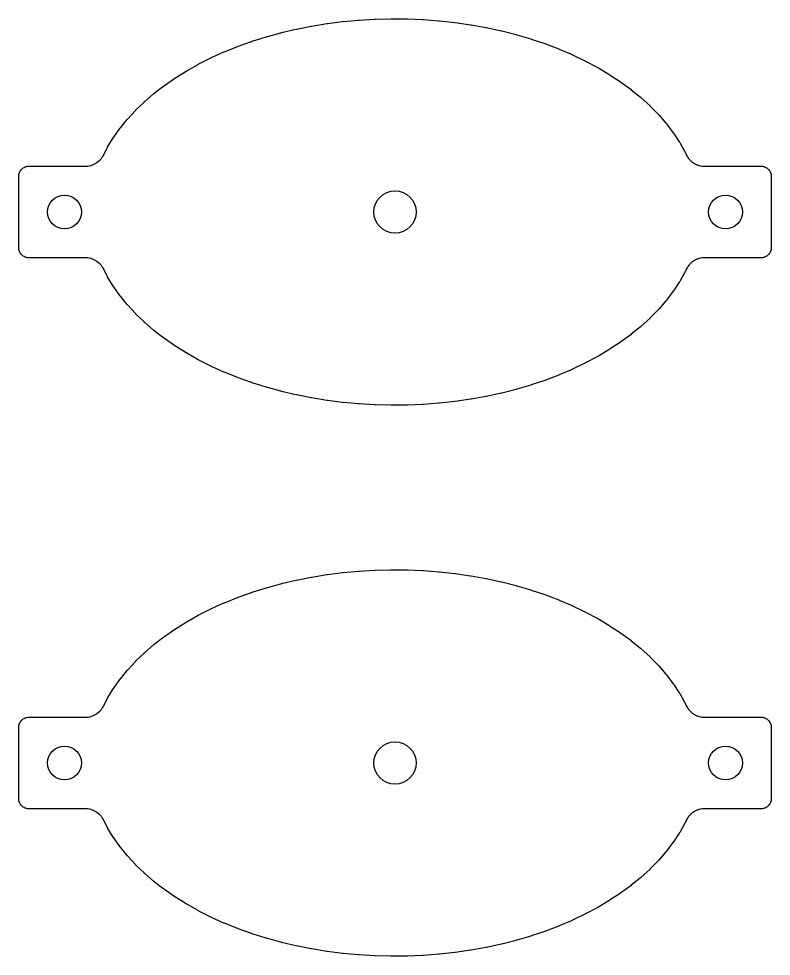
# Model space of a CAD drawing. Header units: millimetres. Extents: x 11 to 299, y 12 to 123.
# Drawn here: x 210.6 to 299.4, y 12.2 to 122.8 of the extents above; entities that cross this region are included whole.
import ezdxf

# ---------------------------------------------------------------- set-up
doc = ezdxf.new("R2010")
doc.units = ezdxf.units.MM
doc.layers.add('CUT', color=1, linetype='Continuous')

msp = doc.modelspace()

# ---------------------------------------------------------------- linework, layer by layer
at = {"layer": 'CUT'}
for points in [[(211.8, 94.6), (211.68, 94.61), (211.57, 94.62), (211.45, 94.65), (211.34, 94.69), (211.23, 94.74), (211.13, 94.8), (211.04, 94.87), (210.95, 94.95), (210.87, 95.04), (210.8, 95.13), (210.74, 95.23), (210.69, 95.34), (210.65, 95.45), (210.62, 95.57), (210.61, 95.68), (210.6, 95.8), (210.6, 104.2), (210.61, 104.32), (210.62, 104.43), (210.65, 104.55), (210.69, 104.66), (210.74, 104.77), (210.8, 104.87), (210.87, 104.96), (210.95, 105.05), (211.04, 105.13), (211.13, 105.2), (211.23, 105.26), (211.34, 105.31), (211.45, 105.35), (211.57, 105.38), (211.68, 105.39), (211.8, 105.4), (218.45, 105.4), (218.48, 105.4), (218.67, 105.41), (218.73, 105.42), (218.91, 105.44), (218.97, 105.45), (219.14, 105.5), (219.2, 105.52), (219.36, 105.58), (219.42, 105.6), (219.58, 105.68), (219.63, 105.71), (219.79, 105.8), (219.83, 105.83), (219.98, 105.94), (220.02, 105.98), (220.15, 106.1), (220.2, 106.14), (220.31, 106.28), (220.35, 106.32), (220.46, 106.47), (220.49, 106.52), (220.59, 106.68), (220.6, 106.71), (221.07, 107.62), (221.09, 107.65), (221.11, 107.69), (221.13, 107.73), (221.75, 108.74), (221.78, 108.78), (221.8, 108.81), (221.82, 108.84), (222.53, 109.84), (222.55, 109.88), (222.58, 109.91), (222.6, 109.94), (223.4, 110.92), (223.42, 110.95), (223.45, 110.98), (223.47, 111), (224.36, 111.96), (224.38, 111.99), (224.41, 112.01), (224.43, 112.04), (225.4, 112.97), (225.42, 113), (225.45, 113.02), (225.47, 113.04), (226.52, 113.95), (226.55, 113.97), (226.57, 113.99), (226.6, 114.01), (227.73, 114.88), (227.75, 114.9), (227.78, 114.92), (227.8, 114.94), (229.01, 115.77), (229.03, 115.79), (229.06, 115.81), (229.08, 115.82), (230.36, 116.62), (230.39, 116.64), (230.41, 116.65), (230.43, 116.67), (231.78, 117.42), (231.81, 117.44), (231.83, 117.45), (231.85, 117.46), (233.27, 118.18), (233.29, 118.19), (233.32, 118.2), (233.34, 118.21), (234.82, 118.88), (234.84, 118.89), (234.86, 118.9), (234.89, 118.91), (236.42, 119.53), (236.44, 119.54), (236.47, 119.55), (236.49, 119.55), (238.08, 120.12), (238.1, 120.13), (238.12, 120.14), (238.14, 120.14), (239.78, 120.66), (239.8, 120.67), (239.82, 120.67), (239.84, 120.68), (241.52, 121.14), (241.54, 121.15), (241.56, 121.15), (241.59, 121.16), (243.3, 121.56), (243.32, 121.57), (243.35, 121.57), (243.37, 121.58), (245.12, 121.92), (245.14, 121.93), (245.16, 121.93), (245.18, 121.93), (246.96, 122.22), (246.98, 122.23), (247, 122.23), (247.02, 122.23), (248.82, 122.46), (248.84, 122.46), (248.86, 122.47), (248.88, 122.47), (250.7, 122.64), (250.72, 122.64), (250.74, 122.64), (250.76, 122.64), (252.6, 122.75), (252.62, 122.75), (252.64, 122.75), (252.66, 122.75), (254.49, 122.8), (254.51, 122.8), (254.53, 122.8), (254.55, 122.8), (256.4, 122.78), (256.42, 122.78), (256.44, 122.78), (256.46, 122.78), (258.29, 122.7), (258.31, 122.7), (258.33, 122.7), (258.35, 122.7), (260.18, 122.56), (260.2, 122.56), (260.22, 122.56), (260.24, 122.56), (262.05, 122.36), (262.07, 122.36), (262.09, 122.35), (262.11, 122.35), (263.9, 122.09), (263.92, 122.09), (263.94, 122.08), (263.97, 122.08), (265.73, 121.76), (265.75, 121.76), (265.77, 121.75), (265.79, 121.75), (267.53, 121.37), (267.55, 121.37), (267.57, 121.36), (267.59, 121.36), (269.29, 120.93), (269.31, 120.92), (269.33, 120.91), (269.36, 120.91), (271.01, 120.42), (271.04, 120.41), (271.06, 120.41), (271.08, 120.4), (272.69, 119.86), (272.71, 119.85), (272.74, 119.84), (272.76, 119.83), (274.32, 119.24), (274.34, 119.23), (274.36, 119.22), (274.39, 119.21), (275.89, 118.57), (275.92, 118.56), (275.94, 118.55), (275.96, 118.53), (277.41, 117.84), (277.43, 117.83), (277.46, 117.82), (277.48, 117.81), (278.86, 117.07), (278.89, 117.06), (278.91, 117.04), (278.93, 117.03), (280.25, 116.25), (280.27, 116.24), (280.3, 116.22), (280.32, 116.2), (281.57, 115.38), (281.59, 115.37), (281.62, 115.35), (281.64, 115.33), (282.81, 114.48), (282.83, 114.46), (282.86, 114.44), (282.88, 114.42), (283.97, 113.53), (284, 113.51), (284.02, 113.49), (284.05, 113.47), (285.06, 112.55), (285.08, 112.52), (285.11, 112.5), (285.13, 112.47), (286.06, 111.53), (286.08, 111.5), (286.11, 111.47), (286.13, 111.45), (286.97, 110.47), (287, 110.45), (287.02, 110.42), (287.05, 110.39), (287.8, 109.39), (287.82, 109.36), (287.85, 109.33), (287.87, 109.3), (288.53, 108.29), (288.56, 108.25), (288.58, 108.22), (288.6, 108.18), (289.18, 107.16), (289.2, 107.12), (289.22, 107.08), (289.24, 107.04), (289.36, 106.79), (289.37, 106.76), (289.46, 106.6), (289.48, 106.55), (289.58, 106.41), (289.61, 106.37), (289.72, 106.23), (289.75, 106.19), (289.87, 106.07), (289.91, 106.03), (290.04, 105.92), (290.09, 105.89), (290.23, 105.79), (290.27, 105.76), (290.42, 105.68), (290.47, 105.65), (290.62, 105.58), (290.68, 105.56), (290.84, 105.5), (290.89, 105.49), (291.06, 105.45), (291.11, 105.44), (291.28, 105.41), (291.34, 105.41), (291.52, 105.4), (291.55, 105.4), (298.2, 105.4), (298.32, 105.39), (298.43, 105.38), (298.55, 105.35), (298.66, 105.31), (298.77, 105.26), (298.87, 105.2), (298.96, 105.13), (299.05, 105.05), (299.13, 104.96), (299.2, 104.87), (299.26, 104.77), (299.31, 104.66), (299.35, 104.55), (299.38, 104.43), (299.39, 104.32), (299.4, 104.2), (299.4, 95.8), (299.39, 95.68), (299.38, 95.57), (299.35, 95.45), (299.31, 95.34), (299.26, 95.23), (299.2, 95.13), (299.13, 95.04), (299.05, 94.95), (298.96, 94.87), (298.87, 94.8), (298.77, 94.74), (298.66, 94.69), (298.55, 94.65), (298.43, 94.62), (298.32, 94.61), (298.2, 94.6), (291.55, 94.6), (291.52, 94.6), (291.34, 94.59), (291.28, 94.59), (291.11, 94.56), (291.06, 94.55), (290.89, 94.51), (290.84, 94.5), (290.68, 94.44), (290.62, 94.42), (290.47, 94.35), (290.42, 94.32), (290.27, 94.24), (290.23, 94.21), (290.09, 94.11), (290.04, 94.08), (289.91, 93.97), (289.87, 93.93), (289.75, 93.81), (289.72, 93.77), (289.61, 93.63), (289.58, 93.59), (289.48, 93.45), (289.46, 93.4), (289.37, 93.24), (289.36, 93.21), (289.24, 92.96), (289.22, 92.92), (289.2, 92.88), (289.18, 92.84), (288.6, 91.82), (288.58, 91.78), (288.56, 91.75), (288.53, 91.71), (287.87, 90.7), (287.85, 90.67), (287.82, 90.64), (287.8, 90.61), (287.05, 89.61), (287.02, 89.58), (287, 89.55), (286.97, 89.53), (286.13, 88.55), (286.11, 88.53), (286.08, 88.5), (286.06, 88.47), (285.13, 87.53), (285.11, 87.5), (285.08, 87.48), (285.06, 87.45), (284.05, 86.53), (284.02, 86.51), (284, 86.49), (283.97, 86.47), (282.88, 85.58), (282.86, 85.56), (282.83, 85.54), (282.81, 85.52), (281.64, 84.67), (281.62, 84.65), (281.59, 84.63), (281.57, 84.62), (280.32, 83.8), (280.3, 83.78), (280.27, 83.76), (280.25, 83.75), (278.93, 82.97), (278.91, 82.96), (278.89, 82.94), (278.86, 82.93), (277.48, 82.19), (277.46, 82.18), (277.43, 82.17), (277.41, 82.16), (275.96, 81.47), (275.94, 81.45), (275.92, 81.44), (275.89, 81.43), (274.39, 80.79), (274.36, 80.78), (274.34, 80.77), (274.32, 80.76), (272.76, 80.17), (272.74, 80.16), (272.71, 80.15), (272.69, 80.14), (271.08, 79.6), (271.06, 79.59), (271.04, 79.59), (271.01, 79.58), (269.36, 79.09), (269.33, 79.09), (269.31, 79.08), (269.29, 79.07), (267.59, 78.64), (267.57, 78.64), (267.55, 78.63), (267.53, 78.63), (265.79, 78.25), (265.77, 78.25), (265.75, 78.24), (265.73, 78.24), (263.97, 77.92), (263.94, 77.92), (263.92, 77.91), (263.9, 77.91), (262.11, 77.65), (262.09, 77.65), (262.07, 77.64), (262.05, 77.64), (260.24, 77.44), (260.22, 77.44), (260.2, 77.44), (260.18, 77.44), (258.35, 77.3), (258.33, 77.3), (258.31, 77.3), (258.29, 77.3), (256.46, 77.22), (256.44, 77.22), (256.42, 77.22), (256.4, 77.22), (254.55, 77.2), (254.53, 77.2), (254.51, 77.2), (254.49, 77.2), (252.66, 77.25), (252.64, 77.25), (252.62, 77.25), (252.6, 77.25), (250.76, 77.36), (250.74, 77.36), (250.72, 77.36), (250.7, 77.36), (248.88, 77.53), (248.86, 77.53), (248.84, 77.54), (248.82, 77.54), (247.02, 77.77), (247, 77.77), (246.98, 77.77), (246.96, 77.78), (245.18, 78.07), (245.16, 78.07), (245.14, 78.07), (245.12, 78.08), (243.37, 78.42), (243.35, 78.43), (243.32, 78.43), (243.3, 78.44), (241.59, 78.84), (241.56, 78.85), (241.54, 78.85), (241.52, 78.86), (239.84, 79.32), (239.82, 79.33), (239.8, 79.33), (239.78, 79.34), (238.14, 79.86), (238.12, 79.86), (238.1, 79.87), (238.08, 79.88), (236.49, 80.45), (236.47, 80.45), (236.44, 80.46), (236.42, 80.47), (234.89, 81.09), (234.86, 81.1), (234.84, 81.11), (234.82, 81.12), (233.34, 81.79), (233.32, 81.8), (233.29, 81.81), (233.27, 81.82), (231.85, 82.54), (231.83, 82.55), (231.81, 82.56), (231.78, 82.58), (230.43, 83.33), (230.41, 83.35), (230.39, 83.36), (230.36, 83.38), (229.08, 84.18), (229.06, 84.19), (229.03, 84.21), (229.01, 84.23), (227.8, 85.06), (227.78, 85.08), (227.75, 85.1), (227.73, 85.12), (226.6, 85.99), (226.57, 86.01), (226.55, 86.03), (226.52, 86.05), (225.47, 86.96), (225.45, 86.98), (225.42, 87), (225.4, 87.03), (224.43, 87.96), (224.41, 87.99), (224.38, 88.01), (224.36, 88.04), (223.47, 89), (223.45, 89.02), (223.42, 89.05), (223.4, 89.08), (222.6, 90.06), (222.58, 90.09), (222.55, 90.12), (222.53, 90.16), (221.82, 91.16), (221.8, 91.19), (221.78, 91.22), (221.75, 91.26), (221.13, 92.27), (221.11, 92.31), (221.09, 92.35), (221.07, 92.38), (220.6, 93.29), (220.59, 93.32), (220.49, 93.48), (220.46, 93.53), (220.35, 93.68), (220.31, 93.72), (220.2, 93.86), (220.15, 93.9), (220.02, 94.02), (219.98, 94.06), (219.83, 94.17), (219.79, 94.2), (219.63, 94.29), (219.58, 94.32), (219.42, 94.4), (219.36, 94.42), (219.2, 94.48), (219.14, 94.5), (218.97, 94.55), (218.91, 94.56), (218.73, 94.58), (218.67, 94.59), (218.48, 94.6), (218.45, 94.6), (211.8, 94.6)], [(211.8, 29.6), (211.68, 29.61), (211.57, 29.62), (211.45, 29.65), (211.34, 29.69), (211.23, 29.74), (211.13, 29.8), (211.04, 29.87), (210.95, 29.95), (210.87, 30.04), (210.8, 30.13), (210.74, 30.23), (210.69, 30.34), (210.65, 30.45), (210.62, 30.57), (210.61, 30.68), (210.6, 30.8), (210.6, 39.2), (210.61, 39.32), (210.62, 39.43), (210.65, 39.55), (210.69, 39.66), (210.74, 39.77), (210.8, 39.87), (210.87, 39.96), (210.95, 40.05), (211.04, 40.13), (211.13, 40.2), (211.23, 40.26), (211.34, 40.31), (211.45, 40.35), (211.57, 40.38), (211.68, 40.39), (211.8, 40.4), (218.45, 40.4), (218.48, 40.4), (218.67, 40.41), (218.73, 40.42), (218.91, 40.44), (218.97, 40.45), (219.14, 40.5), (219.2, 40.52), (219.36, 40.58), (219.42, 40.6), (219.58, 40.68), (219.63, 40.71), (219.79, 40.8), (219.83, 40.83), (219.98, 40.94), (220.02, 40.98), (220.15, 41.1), (220.2, 41.14), (220.31, 41.28), (220.35, 41.32), (220.46, 41.47), (220.49, 41.52), (220.59, 41.68), (220.6, 41.71), (221.07, 42.62), (221.09, 42.65), (221.11, 42.69), (221.13, 42.73), (221.75, 43.74), (221.78, 43.78), (221.8, 43.81), (221.82, 43.84), (222.53, 44.84), (222.55, 44.88), (222.58, 44.91), (222.6, 44.94), (223.4, 45.92), (223.42, 45.95), (223.45, 45.98), (223.47, 46), (224.36, 46.96), (224.38, 46.99), (224.41, 47.01), (224.43, 47.04), (225.4, 47.97), (225.42, 48), (225.45, 48.02), (225.47, 48.04), (226.52, 48.95), (226.55, 48.97), (226.57, 48.99), (226.6, 49.01), (227.73, 49.88), (227.75, 49.9), (227.78, 49.92), (227.8, 49.94), (229.01, 50.77), (229.03, 50.79), (229.06, 50.81), (229.08, 50.82), (230.36, 51.62), (230.39, 51.64), (230.41, 51.65), (230.43, 51.67), (231.78, 52.42), (231.81, 52.44), (231.83, 52.45), (231.85, 52.46), (233.27, 53.18), (233.29, 53.19), (233.32, 53.2), (233.34, 53.21), (234.82, 53.88), (234.84, 53.89), (234.86, 53.9), (234.89, 53.91), (236.42, 54.53), (236.44, 54.54), (236.47, 54.55), (236.49, 54.55), (238.08, 55.12), (238.1, 55.13), (238.12, 55.14), (238.14, 55.14), (239.78, 55.66), (239.8, 55.67), (239.82, 55.67), (239.84, 55.68), (241.52, 56.14), (241.54, 56.15), (241.56, 56.15), (241.59, 56.16), (243.3, 56.56), (243.32, 56.57), (243.35, 56.57), (243.37, 56.58), (245.12, 56.92), (245.14, 56.93), (245.16, 56.93), (245.18, 56.93), (246.96, 57.22), (246.98, 57.23), (247, 57.23), (247.02, 57.23), (248.82, 57.46), (248.84, 57.46), (248.86, 57.47), (248.88, 57.47), (250.7, 57.64), (250.72, 57.64), (250.74, 57.64), (250.76, 57.64), (252.6, 57.75), (252.62, 57.75), (252.64, 57.75), (252.66, 57.75), (254.49, 57.8), (254.51, 57.8), (254.53, 57.8), (254.55, 57.8), (256.4, 57.78), (256.42, 57.78), (256.44, 57.78), (256.46, 57.78), (258.29, 57.7), (258.31, 57.7), (258.33, 57.7), (258.35, 57.7), (260.18, 57.56), (260.2, 57.56), (260.22, 57.56), (260.24, 57.56), (262.05, 57.36), (262.07, 57.36), (262.09, 57.35), (262.11, 57.35), (263.9, 57.09), (263.92, 57.09), (263.94, 57.08), (263.97, 57.08), (265.73, 56.76), (265.75, 56.76), (265.77, 56.75), (265.79, 56.75), (267.53, 56.37), (267.55, 56.37), (267.57, 56.36), (267.59, 56.36), (269.29, 55.93), (269.31, 55.92), (269.33, 55.91), (269.36, 55.91), (271.01, 55.42), (271.04, 55.41), (271.06, 55.41), (271.08, 55.4), (272.69, 54.86), (272.71, 54.85), (272.74, 54.84), (272.76, 54.83), (274.32, 54.24), (274.34, 54.23), (274.36, 54.22), (274.39, 54.21), (275.89, 53.57), (275.92, 53.56), (275.94, 53.55), (275.96, 53.53), (277.41, 52.84), (277.43, 52.83), (277.46, 52.82), (277.48, 52.81), (278.86, 52.07), (278.89, 52.06), (278.91, 52.04), (278.93, 52.03), (280.25, 51.25), (280.27, 51.24), (280.3, 51.22), (280.32, 51.2), (281.57, 50.38), (281.59, 50.37), (281.62, 50.35), (281.64, 50.33), (282.81, 49.48), (282.83, 49.46), (282.86, 49.44), (282.88, 49.42), (283.97, 48.53), (284, 48.51), (284.02, 48.49), (284.05, 48.47), (285.06, 47.55), (285.08, 47.52), (285.11, 47.5), (285.13, 47.47), (286.06, 46.53), (286.08, 46.5), (286.11, 46.47), (286.13, 46.45), (286.97, 45.47), (287, 45.45), (287.02, 45.42), (287.05, 45.39), (287.8, 44.39), (287.82, 44.36), (287.85, 44.33), (287.87, 44.3), (288.53, 43.29), (288.56, 43.25), (288.58, 43.22), (288.6, 43.18), (289.18, 42.16), (289.2, 42.12), (289.22, 42.08), (289.24, 42.04), (289.36, 41.79), (289.37, 41.76), (289.46, 41.6), (289.48, 41.55), (289.58, 41.41), (289.61, 41.37), (289.72, 41.23), (289.75, 41.19), (289.87, 41.07), (289.91, 41.03), (290.04, 40.92), (290.09, 40.89), (290.23, 40.79), (290.27, 40.76), (290.42, 40.68), (290.47, 40.65), (290.62, 40.58), (290.68, 40.56), (290.84, 40.5), (290.89, 40.49), (291.06, 40.45), (291.11, 40.44), (291.28, 40.41), (291.34, 40.41), (291.52, 40.4), (291.55, 40.4), (298.2, 40.4), (298.32, 40.39), (298.43, 40.38), (298.55, 40.35), (298.66, 40.31), (298.77, 40.26), (298.87, 40.2), (298.96, 40.13), (299.05, 40.05), (299.13, 39.96), (299.2, 39.87), (299.26, 39.77), (299.31, 39.66), (299.35, 39.55), (299.38, 39.43), (299.39, 39.32), (299.4, 39.2), (299.4, 30.8), (299.39, 30.68), (299.38, 30.57), (299.35, 30.45), (299.31, 30.34), (299.26, 30.23), (299.2, 30.13), (299.13, 30.04), (299.05, 29.95), (298.96, 29.87), (298.87, 29.8), (298.77, 29.74), (298.66, 29.69), (298.55, 29.65), (298.43, 29.62), (298.32, 29.61), (298.2, 29.6), (291.55, 29.6), (291.52, 29.6), (291.34, 29.59), (291.28, 29.59), (291.11, 29.56), (291.06, 29.55), (290.89, 29.51), (290.84, 29.5), (290.68, 29.44), (290.62, 29.42), (290.47, 29.35), (290.42, 29.32), (290.27, 29.24), (290.23, 29.21), (290.09, 29.11), (290.04, 29.08), (289.91, 28.97), (289.87, 28.93), (289.75, 28.81), (289.72, 28.77), (289.61, 28.63), (289.58, 28.59), (289.48, 28.45), (289.46, 28.4), (289.37, 28.24), (289.36, 28.21), (289.24, 27.96), (289.22, 27.92), (289.2, 27.88), (289.18, 27.84), (288.6, 26.82), (288.58, 26.78), (288.56, 26.75), (288.53, 26.71), (287.87, 25.7), (287.85, 25.67), (287.82, 25.64), (287.8, 25.61), (287.05, 24.61), (287.02, 24.58), (287, 24.55), (286.97, 24.53), (286.13, 23.55), (286.11, 23.53), (286.08, 23.5), (286.06, 23.47), (285.13, 22.53), (285.11, 22.5), (285.08, 22.48), (285.06, 22.45), (284.05, 21.53), (284.02, 21.51), (284, 21.49), (283.97, 21.47), (282.88, 20.58), (282.86, 20.56), (282.83, 20.54), (282.81, 20.52), (281.64, 19.67), (281.62, 19.65), (281.59, 19.63), (281.57, 19.62), (280.32, 18.8), (280.3, 18.78), (280.27, 18.76), (280.25, 18.75), (278.93, 17.97), (278.91, 17.96), (278.89, 17.94), (278.86, 17.93), (277.48, 17.19), (277.46, 17.18), (277.43, 17.17), (277.41, 17.16), (275.96, 16.47), (275.94, 16.45), (275.92, 16.44), (275.89, 16.43), (274.39, 15.79), (274.36, 15.78), (274.34, 15.77), (274.32, 15.76), (272.76, 15.17), (272.74, 15.16), (272.71, 15.15), (272.69, 15.14), (271.08, 14.6), (271.06, 14.59), (271.04, 14.59), (271.01, 14.58), (269.36, 14.09), (269.33, 14.09), (269.31, 14.08), (269.29, 14.07), (267.59, 13.64), (267.57, 13.64), (267.55, 13.63), (267.53, 13.63), (265.79, 13.25), (265.77, 13.25), (265.75, 13.24), (265.73, 13.24), (263.97, 12.92), (263.94, 12.92), (263.92, 12.91), (263.9, 12.91), (262.11, 12.65), (262.09, 12.65), (262.07, 12.64), (262.05, 12.64), (260.24, 12.44), (260.22, 12.44), (260.2, 12.44), (260.18, 12.44), (258.35, 12.3), (258.33, 12.3), (258.31, 12.3), (258.29, 12.3), (256.46, 12.22), (256.44, 12.22), (256.42, 12.22), (256.4, 12.22), (254.55, 12.2), (254.53, 12.2), (254.51, 12.2), (254.49, 12.2), (252.66, 12.25), (252.64, 12.25), (252.62, 12.25), (252.6, 12.25), (250.76, 12.36), (250.74, 12.36), (250.72, 12.36), (250.7, 12.36), (248.88, 12.53), (248.86, 12.53), (248.84, 12.54), (248.82, 12.54), (247.02, 12.77), (247, 12.77), (246.98, 12.77), (246.96, 12.78), (245.18, 13.07), (245.16, 13.07), (245.14, 13.07), (245.12, 13.08), (243.37, 13.42), (243.35, 13.43), (243.32, 13.43), (243.3, 13.44), (241.59, 13.84), (241.56, 13.85), (241.54, 13.85), (241.52, 13.86), (239.84, 14.32), (239.82, 14.33), (239.8, 14.33), (239.78, 14.34), (238.14, 14.86), (238.12, 14.86), (238.1, 14.87), (238.08, 14.88), (236.49, 15.45), (236.47, 15.45), (236.44, 15.46), (236.42, 15.47), (234.89, 16.09), (234.86, 16.1), (234.84, 16.11), (234.82, 16.12), (233.34, 16.79), (233.32, 16.8), (233.29, 16.81), (233.27, 16.82), (231.85, 17.54), (231.83, 17.55), (231.81, 17.56), (231.78, 17.58), (230.43, 18.33), (230.41, 18.35), (230.39, 18.36), (230.36, 18.38), (229.08, 19.18), (229.06, 19.19), (229.03, 19.21), (229.01, 19.23), (227.8, 20.06), (227.78, 20.08), (227.75, 20.1), (227.73, 20.12), (226.6, 20.99), (226.57, 21.01), (226.55, 21.03), (226.52, 21.05), (225.47, 21.96), (225.45, 21.98), (225.42, 22), (225.4, 22.03), (224.43, 22.96), (224.41, 22.99), (224.38, 23.01), (224.36, 23.04), (223.47, 24), (223.45, 24.02), (223.42, 24.05), (223.4, 24.08), (222.6, 25.06), (222.58, 25.09), (222.55, 25.12), (222.53, 25.16), (221.82, 26.16), (221.8, 26.19), (221.78, 26.22), (221.75, 26.26), (221.13, 27.27), (221.11, 27.31), (221.09, 27.35), (221.07, 27.38), (220.6, 28.29), (220.59, 28.32), (220.49, 28.48), (220.46, 28.53), (220.35, 28.68), (220.31, 28.72), (220.2, 28.86), (220.15, 28.9), (220.02, 29.02), (219.98, 29.06), (219.83, 29.17), (219.79, 29.2), (219.63, 29.29), (219.58, 29.32), (219.42, 29.4), (219.36, 29.42), (219.2, 29.48), (219.14, 29.5), (218.97, 29.55), (218.91, 29.56), (218.73, 29.58), (218.67, 29.59), (218.48, 29.6), (218.45, 29.6), (211.8, 29.6)]]:
    msp.add_lwpolyline(points, close=True, dxfattribs=at)
for centre, radius in [((216, 100), 2), ((255, 100), 2.5), ((294, 100), 2), ((216, 35), 2), ((255, 35), 2.5), ((294, 35), 2)]:
    msp.add_circle(centre, radius, dxfattribs=at)

doc.saveas('drawing.dxf')
